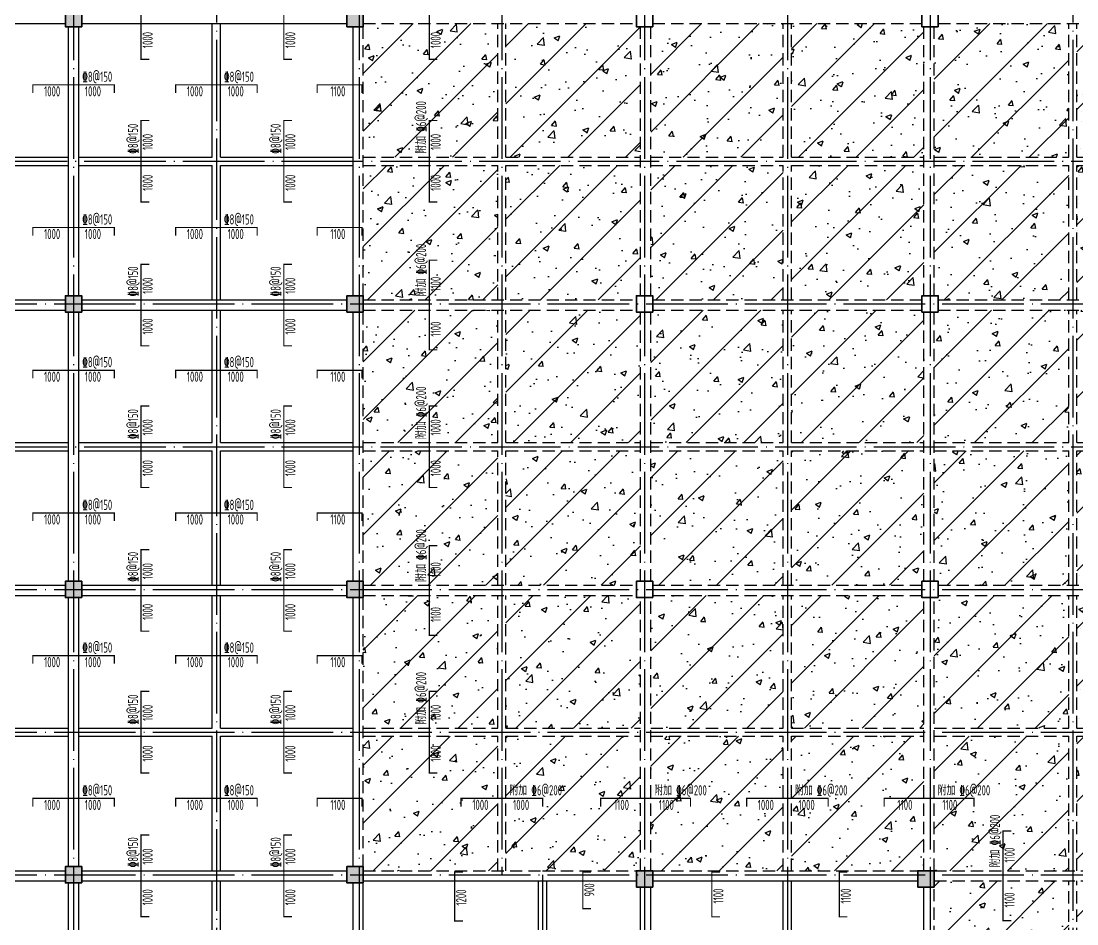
# Model space of a CAD drawing. Extents: x 8268344 to 8869063, y 669070 to 951310.
# Drawn here: x 8766509 to 8792397, y 833031 to 855172 of the extents above; entities that cross this region are included whole.
import ezdxf

# ---------------------------------------------------------------- set-up
doc = ezdxf.new("R2010")
doc.units = 0
doc.header["$LTSCALE"] = 1000
doc.linetypes.add('DASHED', pattern=[0.75, 0.5, -0.25])
doc.linetypes.add('DOTE', pattern=[2.42, 2, -0.2, 0.02, -0.2])
for name, color, linetype in [('BEAM', 4, 'DASHED'), ('BEAM_CON', 4, 'CONTINUOUS'), ('DOTE', 1, 'DOTE'), ('HATCH', 254, 'CONTINUOUS'), ('柱涂实', 54, 'CONTINUOUS'), ('楼板负筋文字', 7, 'CONTINUOUS')]:
    doc.layers.add(name, color=color, linetype=linetype)
for name, color, linetype, lineweight in [('柱', 2, 'CONTINUOUS', 35), ('楼板负筋标注', 84, 'CONTINUOUS', 25), ('楼板负筋钢筋', 1, 'CONTINUOUS', 35)]:
    doc.layers.add(name, color=color, linetype=linetype, lineweight=lineweight)
doc.styles.add('TSSD_REIN', font='Tssdeng.shx', dxfattribs={"width": 0.7, "bigfont": 'hztxt.shx'})
pattern_1 = [(50, (0, 0), (1434.52037, -125.50427), [150, -1650]), (355, (0, 0), (-277.50267, 1504.38427), [120, -1320]), (100.4514, (119.5, -10.5), (1157.01876, 1378.87908), [127.48038, -1402.28422]), (46.1842, (0, 400), (2134.4821, -331.03803), [225, -2475]), (96.6356, (177.9, 372.4), (1869.3254, 1948.23574), [191.2206, -2103.426]), (351.1842, (0, 400), (1869.3239, 1948.2372), [180, -1980]), (21, (200, 300), (1193.8141, -805.23778), [150, -1650]), (326, (200, 300), (486.63066, 1450.3001), [120, -1320]), (71.4514, (299.5, 232.9), (1680.44526, 645.061), [127.48038, -1402.28422]), (37.5, (0, 0), (24.31971, 665.787708), [0, -1304, 0, -1340, 0, -1325]), (7.5, (0, 0), (526.139075, 788.823424), [0, -764, 0, -1274, 0, -505]), (327.5, (-446, 0), (1067.644872, -45.109743), [0, -500, 0, -1560, 0, -2070]), (317.5, (-646, 0), (1166.37234, 200.20996), [0, -650, 0, -1036, 0, -1470]), (45, (0, 0), (-707.10678, 707.10678), [])]

# ---------------------------------------------------------------- blocks, each defined once
blk = doc.blocks.new('3a')
at = {"layer": '柱涂实'}
for points in [[(9198754, 773622), (9198754, 774022), (9198354, 774022), (9198354, 773622)], [(9205654, 773622), (9205654, 774022), (9205254, 774022), (9205254, 773622)], [(9198754, 766622), (9198754, 767022), (9198354, 767022), (9198354, 766622)], [(9205654, 766622), (9205654, 767022), (9205254, 767022), (9205254, 766622)], [(9198754, 759622), (9198754, 760022), (9198354, 760022), (9198354, 759622)], [(9205654, 759622), (9205654, 760022), (9205254, 760022), (9205254, 759622)], [(9198754, 752622), (9198754, 753022), (9198354, 753022), (9198354, 752622)], [(9205654, 752622), (9205654, 753022), (9205254, 753022), (9205254, 752622)], [(9212754, 752522), (9212754, 752922), (9212354, 752922), (9212354, 752522)], [(9219654, 752522), (9219654, 752922), (9219254, 752922), (9219254, 752522)]]:
    blk.add_hatch(color=256, dxfattribs=at).paths.add_polyline_path(points)
at = {"layer": 'BEAM', "ltscale": 0.6}
for p, q in [((9205654, 773697), (9212354, 773697)), ((9205654, 767022), (9205654, 773622)), ((9208954, 770422), (9208954, 773697)), ((9209154, 770422), (9209154, 773697)), ((9212454, 767022), (9212454, 773622)), ((9212704, 767022), (9212704, 773622)), ((9212754, 773697), (9219354, 773697)), ((9215954, 770422), (9215954, 773697)), ((9216154, 770422), (9216154, 773697)), ((9219404, 767022), (9219404, 773622)), ((9219654, 767022), (9219654, 773622)), ((9219754, 773697), (9226354, 773697)), ((9222954, 770422), (9222954, 773697)), ((9223154, 770422), (9223154, 773697)), ((9205654, 770422), (9208954, 770422)), ((9205654, 770222), (9208954, 770222)), ((9208954, 766922), (9208954, 770222)), ((9209154, 770422), (9212454, 770422)), ((9209154, 770222), (9212454, 770222)), ((9209154, 766922), (9209154, 770222)), ((9212704, 770422), (9215954, 770422)), ((9212704, 770222), (9215954, 770222)), ((9215954, 766922), (9215954, 770222)), ((9216154, 770422), (9219404, 770422)), ((9216154, 770222), (9219404, 770222)), ((9216154, 766922), (9216154, 770222)), ((9219654, 770422), (9222954, 770422)), ((9219654, 770222), (9222954, 770222)), ((9222954, 766922), (9222954, 770222)), ((9223154, 770422), (9226429, 770422)), ((9223154, 770222), (9226429, 770222)), ((9223154, 766922), (9223154, 770222)), ((9205654, 766922), (9212354, 766922)), ((9212754, 766922), (9219354, 766922)), ((9219754, 766922), (9226354, 766922)), ((9205654, 766672), (9212354, 766672)), ((9205654, 760022), (9205654, 766622)), ((9208954, 763422), (9208954, 766672)), ((9209154, 763422), (9209154, 766672)), ((9212454, 760022), (9212454, 766622)), ((9212704, 760022), (9212704, 766622)), ((9212754, 766672), (9219354, 766672)), ((9215954, 763422), (9215954, 766672)), ((9216154, 763422), (9216154, 766672)), ((9219404, 760022), (9219404, 766622)), ((9219654, 760022), (9219654, 766622)), ((9219754, 766672), (9226354, 766672)), ((9222954, 763422), (9222954, 766672)), ((9223154, 763422), (9223154, 766672)), ((9205654, 763422), (9208954, 763422)), ((9205654, 763222), (9208954, 763222)), ((9208954, 759922), (9208954, 763222)), ((9209154, 763422), (9212454, 763422)), ((9209154, 763222), (9212454, 763222)), ((9209154, 759922), (9209154, 763222)), ((9212704, 763422), (9215954, 763422)), ((9212704, 763222), (9215954, 763222)), ((9215954, 759922), (9215954, 763222)), ((9216154, 763422), (9219404, 763422)), ((9216154, 763222), (9219404, 763222)), ((9216154, 759922), (9216154, 763222)), ((9219654, 763422), (9222954, 763422)), ((9219654, 763222), (9222954, 763222)), ((9222954, 759922), (9222954, 763222)), ((9223154, 763422), (9226429, 763422)), ((9223154, 763222), (9226429, 763222)), ((9223154, 759922), (9223154, 763222)), ((9205654, 759922), (9212354, 759922)), ((9212754, 759922), (9219354, 759922)), ((9219754, 759922), (9226354, 759922)), ((9205654, 759672), (9212354, 759672)), ((9205654, 753022), (9205654, 759622)), ((9208954, 756422), (9208954, 759672)), ((9209154, 756422), (9209154, 759672)), ((9212454, 752922), (9212454, 759622)), ((9212704, 752922), (9212704, 759622)), ((9212754, 759672), (9219354, 759672)), ((9215954, 756422), (9215954, 759672)), ((9216154, 756422), (9216154, 759672)), ((9219404, 752922), (9219404, 759622)), ((9219654, 752922), (9219654, 759622)), ((9219754, 759672), (9226354, 759672)), ((9222954, 756422), (9222954, 759672)), ((9223154, 756422), (9223154, 759672)), ((9205654, 756422), (9208954, 756422)), ((9205654, 756222), (9208954, 756222)), ((9208954, 752922), (9208954, 756222)), ((9209154, 756422), (9212454, 756422)), ((9209154, 756222), (9212454, 756222)), ((9209154, 752922), (9209154, 756222)), ((9212704, 756422), (9215954, 756422)), ((9212704, 756222), (9215954, 756222)), ((9215954, 752922), (9215954, 756222)), ((9216154, 756422), (9219404, 756422)), ((9216154, 756222), (9219404, 756222)), ((9216154, 752922), (9216154, 756222)), ((9219654, 756422), (9222954, 756422)), ((9219654, 756222), (9222954, 756222)), ((9222954, 752922), (9222954, 756222)), ((9223154, 756422), (9226429, 756422)), ((9223154, 756222), (9226429, 756222)), ((9223154, 752922), (9223154, 756222)), ((9205654, 752922), (9210054, 752922)), ((9210054, 752922), (9212354, 752922)), ((9212754, 752922), (9219254, 752922)), ((9219654, 752922), (9226354, 752922)), ((9219654, 752672), (9226354, 752672)), ((9222954, 749422), (9222954, 752672)), ((9223154, 749422), (9223154, 752672)), ((9219654, 749022), (9219654, 752522))]:
    blk.add_line(p, q, dxfattribs=at)
at = {"layer": 'BEAM_CON'}
for p, q in [((9191654, 773697), (9198354, 773697)), ((9198429, 767022), (9198429, 773622)), ((9198679, 767022), (9198679, 773622)), ((9198754, 773697), (9205254, 773697)), ((9201954, 770422), (9201954, 773697)), ((9202154, 770422), (9202154, 773697)), ((9205404, 767022), (9205404, 773622)), ((9195154, 770422), (9198429, 770422)), ((9195154, 770222), (9198429, 770222)), ((9198679, 770422), (9201954, 770422)), ((9198679, 770222), (9201954, 770222)), ((9201954, 766922), (9201954, 770222)), ((9202154, 770422), (9205404, 770422)), ((9202154, 770222), (9205404, 770222)), ((9202154, 766922), (9202154, 770222)), ((9191654, 766922), (9198354, 766922)), ((9198754, 766922), (9205254, 766922)), ((9191654, 766672), (9198354, 766672)), ((9198429, 760022), (9198429, 766622)), ((9198679, 760022), (9198679, 766622)), ((9198754, 766672), (9205254, 766672)), ((9201954, 763422), (9201954, 766672)), ((9202154, 763422), (9202154, 766672)), ((9205404, 760022), (9205404, 766622)), ((9195154, 763422), (9198429, 763422)), ((9195154, 763222), (9198429, 763222)), ((9198679, 763422), (9201954, 763422)), ((9198679, 763222), (9201954, 763222)), ((9201954, 759922), (9201954, 763222)), ((9202154, 763422), (9205404, 763422)), ((9202154, 763222), (9205404, 763222)), ((9202154, 759922), (9202154, 763222)), ((9191654, 759922), (9198354, 759922)), ((9198754, 759922), (9205254, 759922)), ((9191654, 759672), (9198354, 759672)), ((9198429, 753022), (9198429, 759622)), ((9198679, 753022), (9198679, 759622)), ((9198754, 759672), (9205254, 759672)), ((9201954, 756422), (9201954, 759672)), ((9202154, 756422), (9202154, 759672)), ((9205404, 753022), (9205404, 759622)), ((9195154, 756422), (9198429, 756422)), ((9195154, 756222), (9198429, 756222)), ((9198679, 756422), (9201954, 756422)), ((9198679, 756222), (9201954, 756222)), ((9201954, 752922), (9201954, 756222)), ((9202154, 756422), (9205404, 756422)), ((9202154, 756222), (9205404, 756222)), ((9202154, 752922), (9202154, 756222)), ((9191654, 752922), (9198354, 752922)), ((9198754, 752922), (9205254, 752922)), ((9191654, 752672), (9198354, 752672)), ((9198429, 746122), (9198429, 752622)), ((9198679, 746122), (9198679, 752622)), ((9198754, 752672), (9205254, 752672)), ((9201954, 749422), (9201954, 752672)), ((9202154, 749422), (9202154, 752672)), ((9205404, 748922), (9205404, 752622)), ((9205654, 752672), (9210054, 752672)), ((9205654, 748922), (9205654, 752622)), ((9209954, 749022), (9209954, 752672)), ((9210054, 752672), (9212354, 752672)), ((9210154, 749022), (9210154, 752672)), ((9212754, 752672), (9219254, 752672)), ((9215954, 749022), (9215954, 752672)), ((9216154, 749022), (9216154, 752672)), ((9212454, 749022), (9212454, 752522)), ((9212704, 749022), (9212704, 752522)), ((9219404, 749022), (9219404, 752522))]:
    blk.add_line(p, q, dxfattribs=at)
at = {"layer": '柱'}
for points in [[(9198754, 773622), (9198754, 774022), (9198354, 774022), (9198354, 773622)], [(9205654, 773622), (9205654, 774022), (9205254, 774022), (9205254, 773622)], [(9212754, 773622), (9212754, 774022), (9212354, 774022), (9212354, 773622)], [(9219754, 773622), (9219754, 774022), (9219354, 774022), (9219354, 773622)], [(9198754, 766622), (9198754, 767022), (9198354, 767022), (9198354, 766622)], [(9205654, 766622), (9205654, 767022), (9205254, 767022), (9205254, 766622)], [(9212754, 766622), (9212754, 767022), (9212354, 767022), (9212354, 766622)], [(9219754, 766622), (9219754, 767022), (9219354, 767022), (9219354, 766622)], [(9198754, 759622), (9198754, 760022), (9198354, 760022), (9198354, 759622)], [(9205654, 759622), (9205654, 760022), (9205254, 760022), (9205254, 759622)], [(9212754, 759622), (9212754, 760022), (9212354, 760022), (9212354, 759622)], [(9219754, 759622), (9219754, 760022), (9219354, 760022), (9219354, 759622)], [(9198754, 752622), (9198754, 753022), (9198354, 753022), (9198354, 752622)], [(9205654, 752622), (9205654, 753022), (9205254, 753022), (9205254, 752622)], [(9212754, 752522), (9212754, 752922), (9212354, 752922), (9212354, 752522)], [(9219654, 752522), (9219654, 752922), (9219254, 752922), (9219254, 752522)]]:
    blk.add_lwpolyline(points, close=True, dxfattribs=at)
at = {"layer": '柱涂实', "linetype": 'Continuous'}
for points in [[(9198754, 773622), (9198754, 774022), (9198354, 774022), (9198354, 773622)], [(9205654, 773622), (9205654, 774022), (9205254, 774022), (9205254, 773622)], [(9198754, 766622), (9198754, 767022), (9198354, 767022), (9198354, 766622)], [(9205654, 766622), (9205654, 767022), (9205254, 767022), (9205254, 766622)], [(9198754, 759622), (9198754, 760022), (9198354, 760022), (9198354, 759622)], [(9205654, 759622), (9205654, 760022), (9205254, 760022), (9205254, 759622)], [(9198754, 752622), (9198754, 753022), (9198354, 753022), (9198354, 752622)], [(9205654, 752622), (9205654, 753022), (9205254, 753022), (9205254, 752622)], [(9212754, 752522), (9212754, 752922), (9212354, 752922), (9212354, 752522)], [(9219654, 752522), (9219654, 752922), (9219254, 752922), (9219254, 752522)]]:
    blk.add_lwpolyline(points, close=True, dxfattribs=at)

msp = doc.modelspace()

# ---------------------------------------------------------------- hatches: boundary and pattern name
at = {"layer": 'HATCH'}
h = msp.add_hatch(dxfattribs=at)
h.set_pattern_fill('ARMORED', color=256, scale=200, style=0)
h.set_pattern_definition(pattern_1)
h.paths.add_polyline_path([(8778197.5, 855109.3), (8774897.5, 855109.3), (8774897.5, 855034.3), (8774897.5, 851834.3), (8778197.5, 851834.3)])
h.paths.add_polyline_path([(8776831.6, 854483.8), (8776831.6, 855022.3), (8776528.7, 855022.3), (8776528.7, 854483.8)], flags=24)
h.paths.add_polyline_path([(8776831.6, 851983.8), (8776831.6, 852522.3), (8776528.7, 852522.3), (8776528.7, 851983.8)], flags=24)
h.paths.add_polyline_path([(8776499.2, 851874.9), (8776499.2, 853148.5), (8776133.1, 853148.5), (8776133.1, 851874.9)], flags=24)
h = msp.add_hatch(dxfattribs=at)
h.set_pattern_fill('ARMORED', color=256, scale=200, style=0)
h.set_pattern_definition(pattern_1)
h.paths.add_polyline_path([(8781697.5, 855034.3), (8781597.5, 855034.3), (8781597.5, 855109.3), (8778397.5, 855109.3), (8778397.5, 851834.3), (8781697.5, 851834.3)])
h = msp.add_hatch(dxfattribs=at)
h.set_pattern_fill('ARMORED', color=256, scale=200, style=0)
h.set_pattern_definition(pattern_1)
h.paths.add_polyline_path([(8785197.5, 855109.3), (8781997.5, 855109.3), (8781997.5, 855034.3), (8781947.5, 855034.3), (8781947.5, 851834.3), (8785197.5, 851834.3)])
h = msp.add_hatch(dxfattribs=at)
h.set_pattern_fill('ARMORED', color=256, scale=200, style=0)
h.set_pattern_definition(pattern_1)
h.paths.add_polyline_path([(8788647.5, 855034.3), (8788597.5, 855034.3), (8788597.5, 855109.3), (8785397.5, 855109.3), (8785397.5, 851834.3), (8788647.5, 851834.3)])
h = msp.add_hatch(dxfattribs=at)
h.set_pattern_fill('ARMORED', color=256, scale=200, style=0)
h.set_pattern_definition(pattern_1)
h.paths.add_polyline_path([(8792197.5, 855109.3), (8788997.5, 855109.3), (8788997.5, 855034.3), (8788897.5, 855034.3), (8788897.5, 851834.3), (8792197.5, 851834.3)])
h = msp.add_hatch(dxfattribs=at)
h.set_pattern_fill('ARMORED', color=256, scale=200, style=0)
h.set_pattern_definition(pattern_1)
h.paths.add_polyline_path([(8795672.5, 855034.3), (8795597.5, 855034.3), (8795597.5, 855109.3), (8792397.5, 855109.3), (8792397.5, 851834.3), (8795672.5, 851834.3)])
h = msp.add_hatch(dxfattribs=at)
h.set_pattern_fill('ARMORED', color=256, scale=200, style=0)
h.set_pattern_definition(pattern_1)
h.paths.add_polyline_path([(8778197.5, 851634.3), (8774897.5, 851634.3), (8774897.5, 848434.3), (8774897.5, 848334.3), (8778197.5, 848334.3)])
h.paths.add_polyline_path([(8776831.6, 850983.8), (8776831.6, 851522.3), (8776528.7, 851522.3), (8776528.7, 850983.8)], flags=24)
h.paths.add_polyline_path([(8776831.6, 848508.8), (8776831.6, 849047.3), (8776528.7, 849047.3), (8776528.7, 848508.8)], flags=24)
h.paths.add_polyline_path([(8776499.2, 848374.9), (8776499.2, 849648.5), (8776133.1, 849648.5), (8776133.1, 848374.9)], flags=24)
h = msp.add_hatch(dxfattribs=at)
h.set_pattern_fill('ARMORED', color=256, scale=200, style=0)
h.set_pattern_definition(pattern_1)
h.paths.add_polyline_path([(8781697.5, 851634.3), (8778397.5, 851634.3), (8778397.5, 848334.3), (8781597.5, 848334.3), (8781597.5, 848434.3), (8781697.5, 848434.3)])
h = msp.add_hatch(dxfattribs=at)
h.set_pattern_fill('ARMORED', color=256, scale=200, style=0)
h.set_pattern_definition(pattern_1)
h.paths.add_polyline_path([(8785197.5, 851634.3), (8781947.5, 851634.3), (8781947.5, 848434.3), (8781997.5, 848434.3), (8781997.5, 848334.3), (8785197.5, 848334.3)])
h = msp.add_hatch(dxfattribs=at)
h.set_pattern_fill('ARMORED', color=256, scale=200, style=0)
h.set_pattern_definition(pattern_1)
h.paths.add_polyline_path([(8788647.5, 851634.3), (8785397.5, 851634.3), (8785397.5, 848334.3), (8788597.5, 848334.3), (8788597.5, 848434.3), (8788647.5, 848434.3)])
h = msp.add_hatch(dxfattribs=at)
h.set_pattern_fill('ARMORED', color=256, scale=200, style=0)
h.set_pattern_definition(pattern_1)
h.paths.add_polyline_path([(8792197.5, 851634.3), (8788897.5, 851634.3), (8788897.5, 848434.3), (8788997.5, 848434.3), (8788997.5, 848334.3), (8792197.5, 848334.3)])
h = msp.add_hatch(dxfattribs=at)
h.set_pattern_fill('ARMORED', color=256, scale=200, style=0)
h.set_pattern_definition(pattern_1)
h.paths.add_polyline_path([(8795672.5, 851634.3), (8792397.5, 851634.3), (8792397.5, 848334.3), (8795597.5, 848334.3), (8795597.5, 848434.3), (8795672.5, 848434.3)])
h = msp.add_hatch(dxfattribs=at)
h.set_pattern_fill('ARMORED', color=256, scale=200, style=0)
h.set_pattern_definition(pattern_1)
h.paths.add_polyline_path([(8778197.5, 848084.3), (8774897.5, 848084.3), (8774897.5, 848034.3), (8774897.5, 844834.3), (8778197.5, 844834.3)])
h.paths.add_polyline_path([(8776831.6, 847408.8), (8776831.6, 847947.3), (8776528.7, 847947.3), (8776528.7, 847408.8)], flags=24)
h.paths.add_polyline_path([(8776831.6, 844983.8), (8776831.6, 845522.3), (8776528.7, 845522.3), (8776528.7, 844983.8)], flags=24)
h.paths.add_polyline_path([(8776499.2, 844874.9), (8776499.2, 846148.5), (8776133.1, 846148.5), (8776133.1, 844874.9)], flags=24)
h = msp.add_hatch(dxfattribs=at)
h.set_pattern_fill('ARMORED', color=256, scale=200, style=0)
h.set_pattern_definition(pattern_1)
h.paths.add_polyline_path([(8781697.5, 848034.3), (8781597.5, 848034.3), (8781597.5, 848084.3), (8778397.5, 848084.3), (8778397.5, 844834.3), (8781697.5, 844834.3)])
h = msp.add_hatch(dxfattribs=at)
h.set_pattern_fill('ARMORED', color=256, scale=200, style=0)
h.set_pattern_definition(pattern_1)
h.paths.add_polyline_path([(8785197.5, 848084.3), (8781997.5, 848084.3), (8781997.5, 848034.3), (8781947.5, 848034.3), (8781947.5, 844834.3), (8785197.5, 844834.3)])
h = msp.add_hatch(dxfattribs=at)
h.set_pattern_fill('ARMORED', color=256, scale=200, style=0)
h.set_pattern_definition(pattern_1)
h.paths.add_polyline_path([(8788647.5, 848034.3), (8788597.5, 848034.3), (8788597.5, 848084.3), (8785397.5, 848084.3), (8785397.5, 844834.3), (8788647.5, 844834.3)])
h = msp.add_hatch(dxfattribs=at)
h.set_pattern_fill('ARMORED', color=256, scale=200, style=0)
h.set_pattern_definition(pattern_1)
h.paths.add_polyline_path([(8792197.5, 848084.3), (8788997.5, 848084.3), (8788997.5, 848034.3), (8788897.5, 848034.3), (8788897.5, 844834.3), (8792197.5, 844834.3)])
h = msp.add_hatch(dxfattribs=at)
h.set_pattern_fill('ARMORED', color=256, scale=200, style=0)
h.set_pattern_definition(pattern_1)
h.paths.add_polyline_path([(8795672.5, 848034.3), (8795597.5, 848034.3), (8795597.5, 848084.3), (8792397.5, 848084.3), (8792397.5, 844834.3), (8795672.5, 844834.3)])
h = msp.add_hatch(dxfattribs=at)
h.set_pattern_fill('ARMORED', color=256, scale=200, style=0)
h.set_pattern_definition(pattern_1)
h.paths.add_polyline_path([(8778197.5, 844634.3), (8774897.5, 844634.3), (8774897.5, 841434.3), (8774897.5, 841334.3), (8778197.5, 841334.3)])
h.paths.add_polyline_path([(8776831.6, 843983.8), (8776831.6, 844522.3), (8776528.7, 844522.3), (8776528.7, 843983.8)], flags=24)
h.paths.add_polyline_path([(8776831.6, 841508.8), (8776831.6, 842047.3), (8776528.7, 842047.3), (8776528.7, 841508.8)], flags=24)
h.paths.add_polyline_path([(8776499.2, 841374.9), (8776499.2, 842648.5), (8776133.1, 842648.5), (8776133.1, 841374.9)], flags=24)
h = msp.add_hatch(dxfattribs=at)
h.set_pattern_fill('ARMORED', color=256, scale=200, style=0)
h.set_pattern_definition(pattern_1)
h.paths.add_polyline_path([(8781697.5, 844634.3), (8778397.5, 844634.3), (8778397.5, 841334.3), (8781597.5, 841334.3), (8781597.5, 841434.3), (8781697.5, 841434.3)])
h = msp.add_hatch(dxfattribs=at)
h.set_pattern_fill('ARMORED', color=256, scale=200, style=0)
h.set_pattern_definition(pattern_1)
h.paths.add_polyline_path([(8785197.5, 844634.3), (8781947.5, 844634.3), (8781947.5, 841434.3), (8781997.5, 841434.3), (8781997.5, 841334.3), (8785197.5, 841334.3)])
h = msp.add_hatch(dxfattribs=at)
h.set_pattern_fill('ARMORED', color=256, scale=200, style=0)
h.set_pattern_definition(pattern_1)
h.paths.add_polyline_path([(8788647.5, 844634.3), (8785397.5, 844634.3), (8785397.5, 841334.3), (8788597.5, 841334.3), (8788597.5, 841434.3), (8788647.5, 841434.3)])
h = msp.add_hatch(dxfattribs=at)
h.set_pattern_fill('ARMORED', color=256, scale=200, style=0)
h.set_pattern_definition(pattern_1)
h.paths.add_polyline_path([(8792197.5, 844634.3), (8788897.5, 844634.3), (8788897.5, 841434.3), (8788997.5, 841434.3), (8788997.5, 841334.3), (8792197.5, 841334.3)])
h = msp.add_hatch(dxfattribs=at)
h.set_pattern_fill('ARMORED', color=256, scale=200, style=0)
h.set_pattern_definition(pattern_1)
h.paths.add_polyline_path([(8795672.5, 844634.3), (8792397.5, 844634.3), (8792397.5, 841334.3), (8795597.5, 841334.3), (8795597.5, 841434.3), (8795672.5, 841434.3)])
h = msp.add_hatch(dxfattribs=at)
h.set_pattern_fill('ARMORED', color=256, scale=200, style=0)
h.set_pattern_definition(pattern_1)
h.paths.add_polyline_path([(8778197.5, 841084.3), (8774897.5, 841084.3), (8774897.5, 841034.3), (8774897.5, 837834.3), (8778197.5, 837834.3)])
h.paths.add_polyline_path([(8776831.6, 840408.8), (8776831.6, 840947.3), (8776528.7, 840947.3), (8776528.7, 840408.8)], flags=24)
h.paths.add_polyline_path([(8776831.6, 837983.8), (8776831.6, 838522.3), (8776528.7, 838522.3), (8776528.7, 837983.8)], flags=24)
h.paths.add_polyline_path([(8776499.2, 837874.9), (8776499.2, 839148.5), (8776133.1, 839148.5), (8776133.1, 837874.9)], flags=24)
h = msp.add_hatch(dxfattribs=at)
h.set_pattern_fill('ARMORED', color=256, scale=200, style=0)
h.set_pattern_definition(pattern_1)
h.paths.add_polyline_path([(8781697.5, 841034.3), (8781597.5, 841034.3), (8781597.5, 841084.3), (8778397.5, 841084.3), (8778397.5, 837834.3), (8781697.5, 837834.3)])
h = msp.add_hatch(dxfattribs=at)
h.set_pattern_fill('ARMORED', color=256, scale=200, style=0)
h.set_pattern_definition(pattern_1)
h.paths.add_polyline_path([(8785197.5, 841084.3), (8781997.5, 841084.3), (8781997.5, 841034.3), (8781947.5, 841034.3), (8781947.5, 837834.3), (8785197.5, 837834.3)])
h = msp.add_hatch(dxfattribs=at)
h.set_pattern_fill('ARMORED', color=256, scale=200, style=0)
h.set_pattern_definition(pattern_1)
h.paths.add_polyline_path([(8788647.5, 841034.3), (8788597.5, 841034.3), (8788597.5, 841084.3), (8785397.5, 841084.3), (8785397.5, 837834.3), (8788647.5, 837834.3)])
h = msp.add_hatch(dxfattribs=at)
h.set_pattern_fill('ARMORED', color=256, scale=200, style=0)
h.set_pattern_definition(pattern_1)
h.paths.add_polyline_path([(8792197.5, 841084.3), (8788997.5, 841084.3), (8788997.5, 841034.3), (8788897.5, 841034.3), (8788897.5, 837834.3), (8792197.5, 837834.3)])
h = msp.add_hatch(dxfattribs=at)
h.set_pattern_fill('ARMORED', color=256, scale=200, style=0)
h.set_pattern_definition(pattern_1)
h.paths.add_polyline_path([(8795672.5, 841034.3), (8795597.5, 841034.3), (8795597.5, 841084.3), (8792397.5, 841084.3), (8792397.5, 837834.3), (8795672.5, 837834.3)])
h = msp.add_hatch(dxfattribs=at)
h.set_pattern_fill('ARMORED', color=256, scale=200, style=0)
h.set_pattern_definition(pattern_1)
h.paths.add_polyline_path([(8778197.5, 837634.3), (8774897.5, 837634.3), (8774897.5, 834434.3), (8774897.5, 834334.3), (8778197.5, 834334.3)])
h.paths.add_polyline_path([(8777547, 835793.9), (8778085.5, 835793.9), (8778085.5, 836096.8), (8777547, 836096.8)], flags=24)
h.paths.add_polyline_path([(8776831.6, 836983.8), (8776831.6, 837522.3), (8776528.7, 837522.3), (8776528.7, 836983.8)], flags=24)
h = msp.add_hatch(dxfattribs=at)
h.set_pattern_fill('ARMORED', color=256, scale=200, style=0)
h.set_pattern_definition(pattern_1)
h.paths.add_polyline_path([(8781697.5, 837634.3), (8778397.5, 837634.3), (8778397.5, 834334.3), (8779297.5, 834334.3), (8781597.5, 834334.3), (8781697.5, 834334.3)])
h.paths.add_polyline_path([(8781022, 835793.9), (8781560.5, 835793.9), (8781560.5, 836096.8), (8781022, 836096.8)], flags=24)
h.paths.add_polyline_path([(8778547, 835793.9), (8779085.5, 835793.9), (8779085.5, 836096.8), (8778547, 836096.8)], flags=24)
h.paths.add_polyline_path([(8778438.1, 836126.3), (8779711.6, 836126.3), (8779711.6, 836492.5), (8778438.1, 836492.5)], flags=24)
h = msp.add_hatch(dxfattribs=at)
h.set_pattern_fill('ARMORED', color=256, scale=200, style=0)
h.set_pattern_definition(pattern_1)
h.paths.add_polyline_path([(8785197.5, 837634.3), (8781947.5, 837634.3), (8781947.5, 834334.3), (8781997.5, 834334.3), (8785197.5, 834334.3)])
h.paths.add_polyline_path([(8784547, 835793.9), (8785085.5, 835793.9), (8785085.5, 836096.8), (8784547, 836096.8)], flags=24)
h.paths.add_polyline_path([(8782122, 835793.9), (8782660.5, 835793.9), (8782660.5, 836096.8), (8782122, 836096.8)], flags=24)
h.paths.add_polyline_path([(8781988.1, 836126.3), (8783261.6, 836126.3), (8783261.6, 836492.5), (8781988.1, 836492.5)], flags=24)
h = msp.add_hatch(dxfattribs=at)
h.set_pattern_fill('ARMORED', color=256, scale=200, style=0)
h.set_pattern_definition(pattern_1)
h.paths.add_polyline_path([(8788647.5, 837634.3), (8785397.5, 837634.3), (8785397.5, 834334.3), (8788497.5, 834334.3), (8788647.5, 834334.3)])
h.paths.add_polyline_path([(8787972, 835793.9), (8788510.5, 835793.9), (8788510.5, 836096.8), (8787972, 836096.8)], flags=24)
h.paths.add_polyline_path([(8785547, 835793.9), (8786085.5, 835793.9), (8786085.5, 836096.8), (8785547, 836096.8)], flags=24)
h.paths.add_polyline_path([(8785438.1, 836126.3), (8786711.6, 836126.3), (8786711.6, 836492.5), (8785438.1, 836492.5)], flags=24)
h = msp.add_hatch(dxfattribs=at)
h.set_pattern_fill('ARMORED', color=256, scale=200, style=0)
h.set_pattern_definition(pattern_1)
h.paths.add_polyline_path([(8792197.5, 837634.3), (8788897.5, 837634.3), (8788897.5, 834334.3), (8792197.5, 834334.3)])
h.paths.add_polyline_path([(8790902.4, 834508.8), (8790902.4, 835047.3), (8790599.5, 835047.3), (8790599.5, 834508.8)], flags=24)
h.paths.add_polyline_path([(8790570, 834374.9), (8790570, 835648.5), (8790203.9, 835648.5), (8790203.9, 834374.9)], flags=24)
h.paths.add_polyline_path([(8789072, 835793.9), (8789610.5, 835793.9), (8789610.5, 836096.8), (8789072, 836096.8)], flags=24)
h.paths.add_polyline_path([(8788938.1, 836126.3), (8790211.6, 836126.3), (8790211.6, 836492.5), (8788938.1, 836492.5)], flags=24)
h = msp.add_hatch(dxfattribs=at)
h.set_pattern_fill('ARMORED', color=256, scale=200, style=0)
h.set_pattern_definition(pattern_1)
h.paths.add_polyline_path([(8795672.5, 837634.3), (8792397.5, 837634.3), (8792397.5, 834334.3), (8795597.5, 834334.3), (8795597.5, 834434.3), (8795672.5, 834434.3)])
h = msp.add_hatch(dxfattribs=at)
h.set_pattern_fill('ARMORED', color=256, scale=200, style=0)
h.set_pattern_definition(pattern_1)
h.paths.add_polyline_path([(8792197.5, 834084.3), (8788897.5, 834084.3), (8788897.5, 833934.3), (8788897.5, 830834.3), (8792197.5, 830834.3)])
h.paths.add_polyline_path([(8790902.4, 833408.8), (8790902.4, 833947.3), (8790599.5, 833947.3), (8790599.5, 833408.8)], flags=24)
h.paths.add_polyline_path([(8790902.4, 830983.8), (8790902.4, 831522.3), (8790599.5, 831522.3), (8790599.5, 830983.8)], flags=24)
h.paths.add_polyline_path([(8790570, 830874.9), (8790570, 832148.5), (8790203.9, 832148.5), (8790203.9, 830874.9)], flags=24)
h = msp.add_hatch(dxfattribs=at)
h.set_pattern_fill('ARMORED', color=256, scale=200, style=0)
h.set_pattern_definition(pattern_1)
h.paths.add_polyline_path([(8795672.5, 834034.3), (8795597.5, 834034.3), (8795597.5, 834084.3), (8792397.5, 834084.3), (8792397.5, 830834.3), (8795672.5, 830834.3)])

# ---------------------------------------------------------------- linework, layer by layer
at = {"layer": 'DOTE'}
for p, q in [((8767797.5, 870734.3), (8767797.5, 825734.3)), ((8774797.5, 870734.3), (8774797.5, 825734.3)), ((8778297.5, 870734.3), (8778297.5, 834234.3)), ((8781797.5, 870734.3), (8781797.5, 825734.3)), ((8785297.5, 870734.3), (8785297.5, 830334.3)), ((8788797.5, 870734.3), (8788797.5, 825734.3)), ((8771297.5, 869234.3), (8771297.5, 825734.3)), ((8792297.5, 869234.3), (8792297.5, 825734.3)), ((8760797.5, 851734.3), (8852097.5, 851734.3)), ((8752797.5, 848234.3), (8853097.5, 848234.3)), ((8760797.5, 844734.3), (8853097.5, 844734.3)), ((8752797.5, 841234.3), (8853097.5, 841234.3)), ((8752797.5, 837734.3), (8852097.5, 837734.3)), ((8752797.5, 834234.3), (8853097.5, 834234.3)), ((8779297.5, 834234.3), (8779297.5, 825734.3))]:
    msp.add_line(p, q, dxfattribs=at)
at = {"layer": '楼板负筋钢筋', "const_width": 30}
for points in [[(8769651.3, 854234.3), (8769451.3, 854234.3), (8769451.3, 856234.3), (8769651.3, 856234.3)], [(8773151.3, 854234.3), (8772951.3, 854234.3), (8772951.3, 856234.3), (8773151.3, 856234.3)], [(8776716.3, 854234.3), (8776516.3, 854234.3), (8776516.3, 856234.3), (8776716.3, 856234.3)], [(8766797.5, 853409.3), (8766797.5, 853609.3), (8768797.5, 853609.3), (8768797.5, 853409.3)], [(8770297.5, 853409.3), (8770297.5, 853609.3), (8772297.5, 853609.3), (8772297.5, 853409.3)], [(8773767.5, 853409.3), (8773767.5, 853609.3), (8774867.5, 853609.3), (8774867.5, 853409.3)], [(8769651.3, 850734.3), (8769451.3, 850734.3), (8769451.3, 852734.3), (8769651.3, 852734.3)], [(8773151.3, 850734.3), (8772951.3, 850734.3), (8772951.3, 852734.3), (8773151.3, 852734.3)], [(8776716.3, 850734.3), (8776516.3, 850734.3), (8776516.3, 852734.3), (8776716.3, 852734.3)], [(8766797.5, 849909.3), (8766797.5, 850109.3), (8768797.5, 850109.3), (8768797.5, 849909.3)], [(8770297.5, 849909.3), (8770297.5, 850109.3), (8772297.5, 850109.3), (8772297.5, 849909.3)], [(8773767.5, 849909.3), (8773767.5, 850109.3), (8774867.5, 850109.3), (8774867.5, 849909.3)], [(8769651.3, 847209.3), (8769451.3, 847209.3), (8769451.3, 849209.3), (8769651.3, 849209.3)], [(8773151.3, 847209.3), (8772951.3, 847209.3), (8772951.3, 849209.3), (8773151.3, 849209.3)], [(8776716.3, 847109.3), (8776516.3, 847109.3), (8776516.3, 849309.3), (8776716.3, 849309.3)], [(8766797.5, 846409.3), (8766797.5, 846609.3), (8768797.5, 846609.3), (8768797.5, 846409.3)], [(8770297.5, 846409.3), (8770297.5, 846609.3), (8772297.5, 846609.3), (8772297.5, 846409.3)], [(8773767.5, 846409.3), (8773767.5, 846609.3), (8774867.5, 846609.3), (8774867.5, 846409.3)], [(8769651.3, 843734.3), (8769451.3, 843734.3), (8769451.3, 845734.3), (8769651.3, 845734.3)], [(8773151.3, 843734.3), (8772951.3, 843734.3), (8772951.3, 845734.3), (8773151.3, 845734.3)], [(8776716.3, 843734.3), (8776516.3, 843734.3), (8776516.3, 845734.3), (8776716.3, 845734.3)], [(8766797.5, 842909.3), (8766797.5, 843109.3), (8768797.5, 843109.3), (8768797.5, 842909.3)], [(8770297.5, 842909.3), (8770297.5, 843109.3), (8772297.5, 843109.3), (8772297.5, 842909.3)], [(8773767.5, 842909.3), (8773767.5, 843109.3), (8774867.5, 843109.3), (8774867.5, 842909.3)], [(8769651.3, 840209.3), (8769451.3, 840209.3), (8769451.3, 842209.3), (8769651.3, 842209.3)], [(8773151.3, 840209.3), (8772951.3, 840209.3), (8772951.3, 842209.3), (8773151.3, 842209.3)], [(8776716.3, 840109.3), (8776516.3, 840109.3), (8776516.3, 842309.3), (8776716.3, 842309.3)], [(8766797.5, 839409.3), (8766797.5, 839609.3), (8768797.5, 839609.3), (8768797.5, 839409.3)], [(8770297.5, 839409.3), (8770297.5, 839609.3), (8772297.5, 839609.3), (8772297.5, 839409.3)], [(8773767.5, 839409.3), (8773767.5, 839609.3), (8774867.5, 839609.3), (8774867.5, 839409.3)], [(8769651.3, 836734.3), (8769451.3, 836734.3), (8769451.3, 838734.3), (8769651.3, 838734.3)], [(8773151.3, 836734.3), (8772951.3, 836734.3), (8772951.3, 838734.3), (8773151.3, 838734.3)], [(8776716.3, 836734.3), (8776516.3, 836734.3), (8776516.3, 838734.3), (8776716.3, 838734.3)], [(8766797.5, 835909.3), (8766797.5, 836109.3), (8768797.5, 836109.3), (8768797.5, 835909.3)], [(8770297.5, 835909.3), (8770297.5, 836109.3), (8772297.5, 836109.3), (8772297.5, 835909.3)], [(8773767.5, 835909.3), (8773767.5, 836109.3), (8774867.5, 836109.3), (8774867.5, 835909.3)], [(8777297.5, 835909.3), (8777297.5, 836109.3), (8779297.5, 836109.3), (8779297.5, 835909.3)], [(8780722.5, 835909.3), (8780722.5, 836109.3), (8782922.5, 836109.3), (8782922.5, 835909.3)], [(8784297.5, 835909.3), (8784297.5, 836109.3), (8786297.5, 836109.3), (8786297.5, 835909.3)], [(8787672.5, 835909.3), (8787672.5, 836109.3), (8789872.5, 836109.3), (8789872.5, 835909.3)], [(8769651.3, 833209.3), (8769451.3, 833209.3), (8769451.3, 835209.3), (8769651.3, 835209.3)], [(8773151.3, 833209.3), (8772951.3, 833209.3), (8772951.3, 835209.3), (8773151.3, 835209.3)], [(8790787.1, 833109.3), (8790587.1, 833109.3), (8790587.1, 835309.3), (8790787.1, 835309.3)], [(8777341.4, 833104.3), (8777141.4, 833104.3), (8777141.4, 834304.3), (8777341.4, 834304.3)], [(8780483, 833404.3), (8780283, 833404.3), (8780283, 834304.3), (8780483, 834304.3)], [(8783645.3, 833204.3), (8783445.3, 833204.3), (8783445.3, 834304.3), (8783645.3, 834304.3)], [(8786772.5, 833204.3), (8786572.5, 833204.3), (8786572.5, 834304.3), (8786772.5, 834304.3)]]:
    msp.add_lwpolyline(points, dxfattribs=at)

# ---------------------------------------------------------------- block references
at = {"layer": 'BEAM'}
msp.add_blockref('3a', (-430756.7, 81412.6), dxfattribs=at)

# ---------------------------------------------------------------- texts
at = {"layer": '楼板负筋文字', "style": 'TSSD_REIN', "width": 0.65}
for s, p in [('%%1328@150', (8768006.2, 853683.4)), ('%%1328@150', (8771481.2, 853683.4)), ('%%1328@150', (8768006.2, 850183.4)), ('%%1328@150', (8771481.2, 850183.4)), ('%%1328@150', (8768006.2, 846683.4)), ('%%1328@150', (8771481.2, 846683.4)), ('%%1328@150', (8768006.2, 843183.4)), ('%%1328@150', (8771481.2, 843183.4)), ('%%1328@150', (8768006.2, 839683.4)), ('%%1328@150', (8771481.2, 839683.4)), ('%%1328@150', (8768006.2, 836183.4)), ('%%1328@150', (8771481.2, 836183.4)), ('附加 %%1326@200', (8778481.2, 836183.4)), ('附加 %%1326@200', (8782031.2, 836183.4)), ('附加 %%1326@200', (8785481.2, 836183.4)), ('附加 %%1326@200', (8788981.2, 836183.4))]:
    msp.add_text(s, height=250, dxfattribs=at).set_placement(p)
for s, p in [('附加 %%1326@200', (8776442.1, 851918)), ('%%1328@150', (8769377.2, 851918)), ('%%1328@150', (8772877.2, 851918)), ('附加 %%1326@200', (8776442.1, 848418)), ('%%1328@150', (8769377.2, 848418)), ('%%1328@150', (8772877.2, 848418)), ('附加 %%1326@200', (8776442.1, 844918)), ('%%1328@150', (8769377.2, 844918)), ('%%1328@150', (8772877.2, 844918)), ('附加 %%1326@200', (8776442.1, 841418)), ('%%1328@150', (8769377.2, 841418)), ('%%1328@150', (8772877.2, 841418)), ('附加 %%1326@200', (8776442.1, 837918)), ('%%1328@150', (8769377.2, 837918)), ('%%1328@150', (8772877.2, 837918)), ('附加 %%1326@200', (8790512.9, 834418)), ('%%1328@150', (8769377.2, 834418)), ('%%1328@150', (8772877.2, 834418))]:
    msp.add_text(s, height=250, rotation=450, dxfattribs=at).set_placement(p)
at = {"layer": '楼板负筋标注', "style": 'TSSD_REIN', "width": 0.65}
for s, p in [('1000', (8769735.5, 854509.3)), ('1000', (8773235.5, 854509.3)), ('1000', (8776800.4, 854509.3)), ('1000', (8769735.5, 852009.3)), ('1000', (8773235.5, 852009.3)), ('1000', (8776800.4, 852009.3)), ('1000', (8769735.5, 851009.3)), ('1000', (8773235.5, 851009.3)), ('1000', (8776800.4, 851009.3)), ('1100', (8776800.4, 848534.3)), ('1000', (8769735.5, 848484.3)), ('1000', (8773235.5, 848484.3)), ('1000', (8769735.5, 847484.3)), ('1000', (8773235.5, 847484.3)), ('1100', (8776800.4, 847434.3)), ('1000', (8769735.5, 845009.3)), ('1000', (8773235.5, 845009.3)), ('1000', (8776800.4, 845009.3)), ('1000', (8769735.5, 844009.3)), ('1000', (8773235.5, 844009.3)), ('1000', (8776800.4, 844009.3)), ('1000', (8769735.5, 841484.3)), ('1000', (8773235.5, 841484.3)), ('1100', (8776800.4, 841534.3)), ('1000', (8769735.5, 840484.3)), ('1000', (8773235.5, 840484.3)), ('1100', (8776800.4, 840434.3)), ('1000', (8769735.5, 838009.3)), ('1000', (8773235.5, 838009.3)), ('1000', (8776800.4, 838009.3)), ('1000', (8769735.5, 837009.3)), ('1000', (8773235.5, 837009.3)), ('1000', (8776800.4, 837009.3)), ('1000', (8769735.5, 834484.3)), ('1000', (8773235.5, 834484.3)), ('1100', (8790871.2, 834534.3)), ('1000', (8769735.5, 833484.3)), ('1000', (8773235.5, 833484.3)), ('900', (8780567.2, 833698.5)), ('1100', (8783729.4, 833529.3)), ('1100', (8786856.6, 833529.3)), ('1200', (8777425.5, 833479.3)), ('1100', (8790871.2, 833434.3))]:
    msp.add_text(s, height=250, rotation=90, dxfattribs=at).set_placement(p)
for s, p in [('1000', (8767072.5, 853325.2)), ('1000', (8768072.5, 853325.2)), ('1000', (8770572.5, 853325.2)), ('1000', (8771572.5, 853325.2)), ('1100', (8774092.5, 853325.2)), ('1000', (8767072.5, 849825.2)), ('1000', (8768072.5, 849825.2)), ('1000', (8770572.5, 849825.2)), ('1000', (8771572.5, 849825.2)), ('1100', (8774092.5, 849825.2)), ('1000', (8767072.5, 846325.2)), ('1000', (8768072.5, 846325.2)), ('1000', (8770572.5, 846325.2)), ('1000', (8771572.5, 846325.2)), ('1100', (8774092.5, 846325.2)), ('1000', (8767072.5, 842825.2)), ('1000', (8768072.5, 842825.2)), ('1000', (8770572.5, 842825.2)), ('1000', (8771572.5, 842825.2)), ('1100', (8774092.5, 842825.2)), ('1000', (8767072.5, 839325.2)), ('1000', (8768072.5, 839325.2)), ('1000', (8770572.5, 839325.2)), ('1000', (8771572.5, 839325.2)), ('1100', (8774092.5, 839325.2)), ('1000', (8767072.5, 835825.2)), ('1000', (8768072.5, 835825.2)), ('1000', (8770572.5, 835825.2)), ('1000', (8771572.5, 835825.2)), ('1100', (8774092.5, 835825.2)), ('1000', (8777572.5, 835825.2)), ('1000', (8778572.5, 835825.2)), ('1100', (8781047.5, 835825.2)), ('1100', (8782147.5, 835825.2)), ('1000', (8784572.5, 835825.2)), ('1000', (8785572.5, 835825.2)), ('1100', (8787997.5, 835825.2)), ('1100', (8789097.5, 835825.2))]:
    msp.add_text(s, height=250, dxfattribs=at).set_placement(p)

doc.saveas('drawing.dxf')
